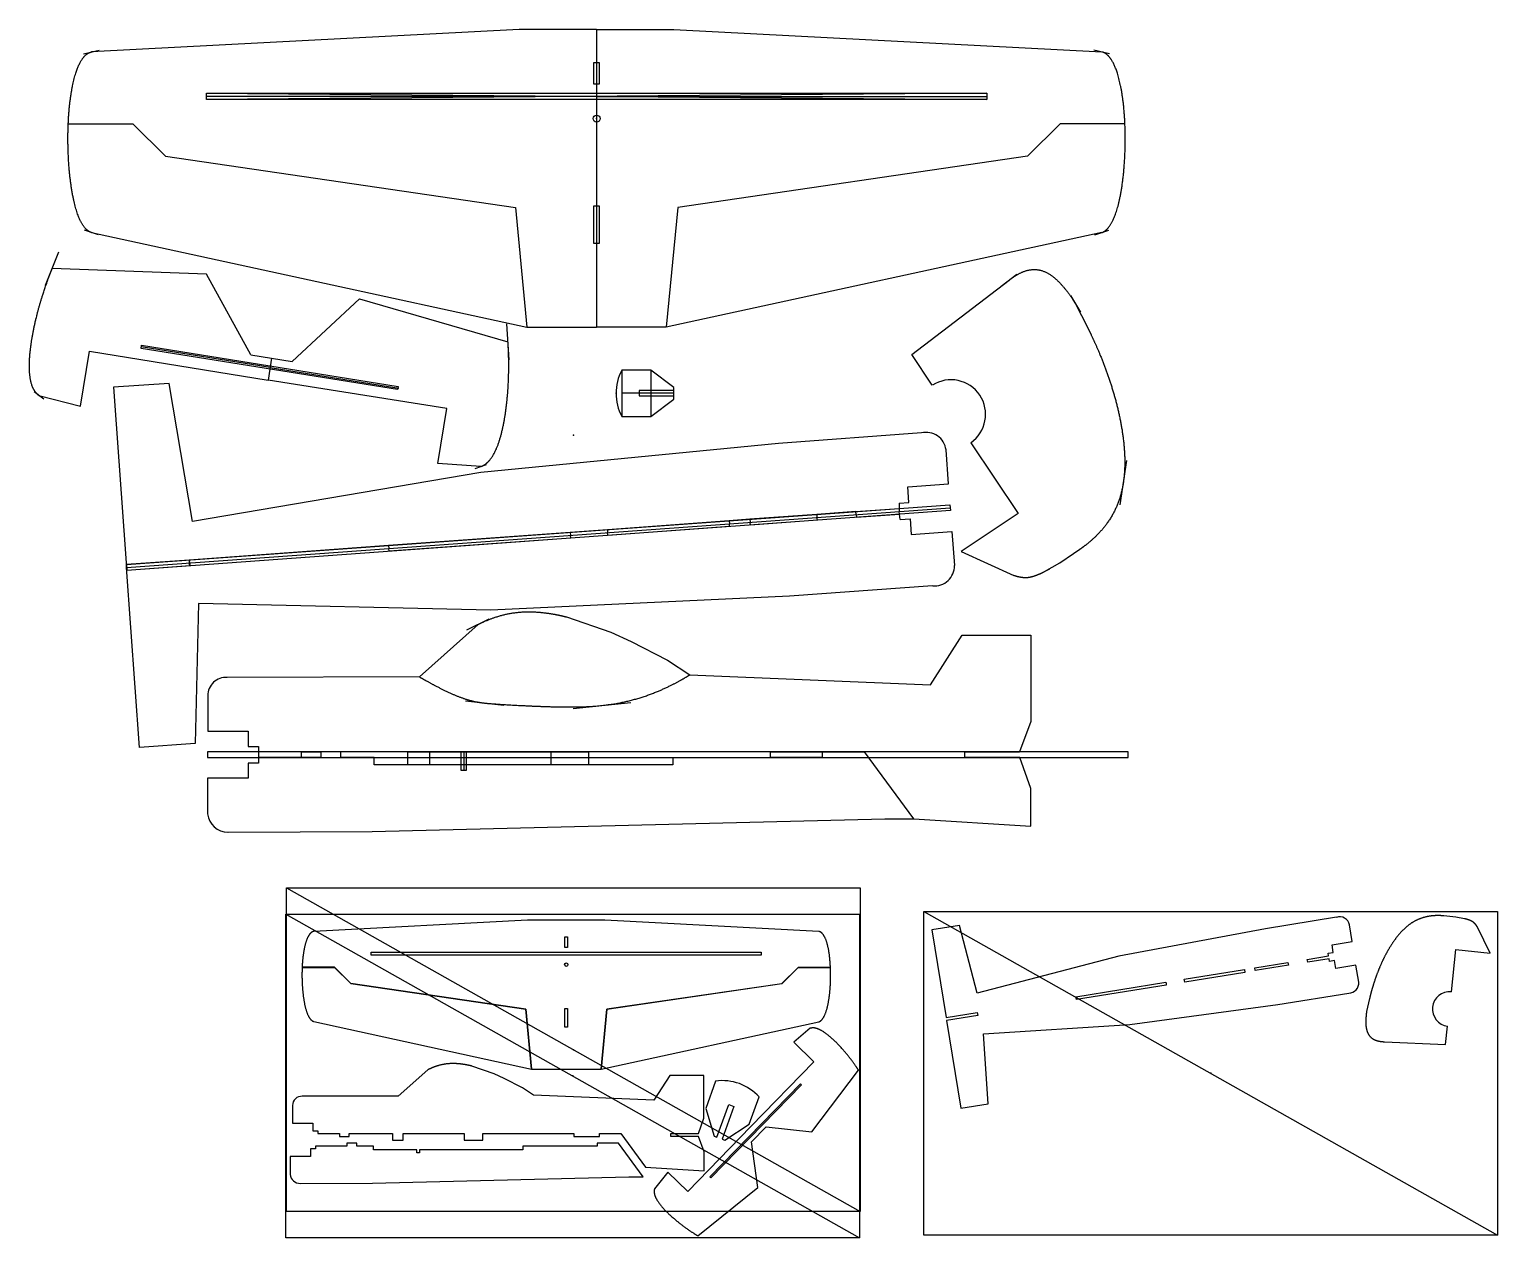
# Model space of a CAD drawing. Header units: millimetres. Extents: x -470 to 798, y -693 to 350.
import ezdxf

# ---------------------------------------------------------------- set-up
doc = ezdxf.new("R2010")
doc.units = ezdxf.units.MM
doc.header["$MEASUREMENT"] = 0
for name, color, linetype in [('Glowforge Bed Ref v1_Sketch1', 7, 'Continuous'), ('Leadfeathers Yak55 1-1 Glowforge B v7_Sketch1', 7, 'Continuous'), ('Leadfeathers Yak55 1-1 Glowforge B v7_Sketch10', 7, 'Continuous'), ('Leadfeathers Yak55 1-1 Glowforge B v7_Sketch11', 7, 'Continuous'), ('Leadfeathers Yak55 1-1 Glowforge B v7_Sketch3', 7, 'Continuous'), ('Leadfeathers Yak55 1-1 Glowforge B v7_Sketch4', 7, 'Continuous'), ('Leadfeathers Yak55 1-1 Glowforge B v7_Sketch5', 7, 'Continuous'), ('Leadfeathers Yak55 1-1 Glowforge B v7_Sketch6', 7, 'Continuous'), ('Leadfeathers Yak55 1-1 Glowforge B v7_Sketch7', 7, 'Continuous'), ('Leadfeathers Yak55 1-1 Glowforge B v7_Sketch8', 7, 'Continuous'), ('Leadfeathers Yak55 1-1 Glowforge B v7_Sketch9', 7, 'Continuous'), ('Leadfeathers Yak55 1-1 Trace v14_Sketch1', 7, 'Continuous')]:
    doc.layers.add(name, color=color, linetype=linetype)

# ---------------------------------------------------------------- blocks, each defined once
blk = doc.blocks.new('GlowforgeBedRefv1')
at = {"layer": 'Glowforge Bed Ref v1_Sketch1'}
for p, q in [((-24.765, 13.97), (24.765, -13.97)), ((-24.765, -13.97), (-24.765, 13.97)), ((-24.765, 13.97), (24.765, 13.97)), ((24.765, 13.97), (24.765, -13.97)), ((24.765, -13.97), (-24.765, -13.97))]:
    blk.add_line(p, q, dxfattribs=at)
blk.add_point((0, 0), dxfattribs=at)
blk = doc.blocks.new('LeadfeathersYak551-1Tracev14')
at = {"layer": 'Leadfeathers Yak55 1-1 Trace v14_Sketch1'}
for p, q in [((-4.68, 35.03), (-41.61, 33.08)), ((2, 35.03), (-4.68, 35.03)), ((2, 35.03), (2, 9.3)), ((2, 35.03), (8.68, 35.03)), ((2, 35.03), (2, 9.3)), ((8.68, 35.03), (45.61, 33.08)), ((-42.29, 32.93), (-40.94, 33.23)), ((46.28, 32.93), (44.93, 33.23)), ((1.75, 32.17), (2.23, 32.17)), ((1.75, 30.3), (1.75, 32.17)), ((1.75, 32.17), (2.23, 32.17)), ((1.75, 30.3), (1.75, 32.17)), ((2.23, 32.17), (2.23, 30.3)), ((2.23, 32.17), (2.23, 30.3)), ((-31.68, 29.51), (35.68, 29.51)), ((35.68, 29.51), (-31.68, 28.98)), ((-31.68, 29.51), (35.68, 28.98)), ((-31.68, 28.98), (-31.68, 29.51)), ((2, 29.24), (-31.68, 29.24)), ((2.23, 30.3), (1.75, 30.3)), ((2.23, 30.3), (1.75, 30.3)), ((2, 29.24), (35.68, 29.24)), ((35.68, 29.51), (35.68, 28.98)), ((35.68, 28.98), (-31.68, 28.98)), ((-43.61, 26.86), (-38.04, 26.86)), ((-38.04, 26.86), (-35.21, 24.07)), ((42.03, 26.86), (39.21, 24.07)), ((47.61, 26.86), (42.03, 26.86)), ((-35.21, 24.07), (-5, 19.64)), ((39.21, 24.07), (9, 19.64)), ((-5, 19.64), (-4.01, 9.3)), ((1.75, 19.79), (2.23, 19.79)), ((1.75, 16.55), (1.75, 19.79)), ((1.75, 19.79), (2.23, 19.79)), ((1.75, 16.55), (1.75, 19.79)), ((2.23, 19.79), (2.23, 16.55)), ((2.23, 19.79), (2.23, 16.55)), ((9, 19.64), (8, 9.3)), ((-41.01, 17.28), (-42.22, 17.69)), ((-41.61, 17.48), (-4.01, 9.3)), ((2.23, 16.55), (1.75, 16.55)), ((2.23, 16.55), (1.75, 16.55)), ((45.61, 17.48), (8, 9.3)), ((45, 17.28), (46.21, 17.69)), ((-45.57, 12.93), (-44.42, 15.81)), ((-31.67, 13.89), (-45, 14.37)), ((-27.84, 6.92), (-31.67, 13.89)), ((29.22, 6.95), (37.61, 13.38)), ((36.93, 12.86), (38.29, 13.9)), ((-24.28, 6.35), (-18.46, 11.77)), ((-18.46, 11.77), (-5.65, 8.05)), ((42.9, 12.05), (43.78, 10.62)), ((43.34, 11.33), (44.37, 9.3)), ((-5.55, 6.5), (-5.75, 9.61)), ((-4.01, 9.3), (2, 9.3)), ((8, 9.3), (2, 9.3)), ((-37.33, 7.48), (-37.29, 7.75)), ((-37.33, 7.48), (-37.29, 7.75)), ((-26.19, 5.83), (-37.31, 7.62)), ((-37.29, 7.75), (-15.14, 4.18)), ((-42.55, 2.49), (-41.78, 7.23)), ((-41.78, 7.23), (-26.36, 4.75)), ((-15.19, 3.92), (-37.33, 7.48)), ((-27.84, 6.92), (-24.28, 6.35)), ((-26.06, 6.64), (-26.36, 4.75)), ((30.98, 4.31), (29.22, 6.95)), ((-26.19, 5.83), (-15.06, 4.04)), ((-34.9, 4.46), (-39.71, 4.12)), ((-39.71, 4.12), (-38.58, -11.44)), ((-32.9, -7.48), (-34.9, 4.46)), ((-10.94, 2.28), (-26.36, 4.75)), ((-15.14, 4.19), (-15.19, 3.92)), ((-15.14, 4.18), (-15.19, 3.92)), ((-45.73, 3.1), (-46.56, 3.72)), ((-46.15, 3.41), (-42.55, 2.49)), ((-11.7, -2.47), (-10.94, 2.28)), ((30.05, 0.19), (17.69, -0.72)), ((17.69, -0.72), (-7.98, -3.25)), ((34.31, -0.67), (38.39, -6.78)), ((-7.99, -2.72), (-11.7, -2.47)), ((32.37, -4.21), (32.17, -1.27)), ((47.76, -2.2), (47.18, -6.02)), ((-7.98, -3.25), (-32.9, -7.48)), ((-8.48, -2.89), (-7.51, -2.55)), ((28.88, -4.47), (32.37, -4.21)), ((28.96, -5.83), (28.88, -4.47)), ((-38.59, -11.19), (32.5, -6.03)), ((-38.58, -11.44), (32.52, -6.28)), ((28.11, -5.88), (28.96, -5.83)), ((28.11, -5.88), (28.11, -6.6)), ((32.5, -6.03), (32.54, -6.52)), ((32.54, -6.52), (-38.56, -11.69)), ((13.44, -7.41), (2.94, -8.18)), ((15.24, -7.28), (13.44, -7.41)), ((13.44, -7.41), (13.46, -7.66)), ((21.02, -6.86), (15.24, -7.28)), ((15.24, -7.28), (15.26, -7.53)), ((15.28, -7.78), (15.26, -7.53)), ((21.06, -7.36), (15.28, -7.78)), ((24.39, -6.62), (21.02, -6.86)), ((21.02, -6.86), (21.02, -7.11)), ((21.06, -7.36), (21.02, -7.11)), ((24.39, -6.62), (28.11, -6.35)), ((24.4, -6.87), (24.39, -6.62)), ((24.4, -6.87), (24.43, -7.11)), ((24.43, -7.11), (28.15, -6.84)), ((28.21, -7.3), (28.11, -6.6)), ((28.21, -7.3), (29.06, -7.23)), ((29.06, -7.23), (29.17, -8.6)), ((38.39, -6.78), (33.48, -10.07)), ((-0.27, -8.41), (-15.96, -9.55)), ((2.94, -8.18), (-0.27, -8.41)), ((-0.27, -8.41), (-0.26, -8.66)), ((-0.23, -8.9), (-0.26, -8.66)), ((2.94, -8.18), (2.95, -8.42)), ((2.98, -8.67), (2.95, -8.42)), ((13.48, -7.91), (2.98, -8.67)), ((13.48, -7.91), (13.46, -7.66)), ((29.17, -8.6), (32.67, -8.34)), ((32.67, -8.34), (32.9, -11.28)), ((-15.96, -9.55), (-33.17, -10.8)), ((-15.96, -9.55), (-15.95, -9.8)), ((-15.92, -10.04), (-15.95, -9.8)), ((-0.23, -8.9), (-15.92, -10.04)), ((33.48, -10.07), (38.03, -12.12)), ((43.18, -10.24), (43.73, -9.87)), ((-33.17, -10.8), (-38.59, -11.19)), ((-33.17, -10.8), (-38.59, -11.19)), ((-38.56, -11.69), (-38.59, -11.19)), ((-38.59, -11.19), (-38.56, -11.69)), ((-33.13, -11.29), (-38.56, -11.69)), ((-33.13, -11.29), (-38.56, -11.69)), ((-33.17, -10.8), (-33.16, -11.05)), ((-33.17, -10.8), (-33.13, -11.29)), ((-33.13, -11.29), (-33.16, -11.05)), ((40.67, -11.79), (41.98, -11.04)), ((41.98, -11.04), (43.18, -10.24)), ((-37.45, -27), (-38.58, -11.44)), ((37.81, -12.05), (38.24, -12.19)), ((40.22, -12.02), (41.12, -11.57)), ((18.65, -13.92), (-7.12, -15.13)), ((31.01, -13.03), (18.65, -13.92)), ((-32.38, -14.54), (-32.65, -26.64)), ((-7.12, -15.13), (-32.38, -14.54)), ((-13.3, -20.89), (-8.23, -16.36)), ((-9.19, -16.83), (-7.27, -15.88)), ((-0.61, -15.71), (3.23, -17.03)), ((3.23, -17.03), (4.99, -17.82)), ((30.83, -21.58), (33.55, -17.3)), ((33.55, -17.3), (39.48, -17.3)), ((39.48, -17.3), (39.48, -24.73)), ((4.99, -17.82), (8.12, -19.45)), ((8.12, -19.45), (10.04, -20.72)), ((-13.3, -20.89), (-29.89, -20.93)), ((10.04, -20.72), (30.83, -21.58)), ((-31.57, -22.51), (-31.56, -25.58)), ((-9.33, -22.97), (-6.01, -23.33)), ((-0.01, -23.62), (4.95, -23.1)), ((39.48, -24.73), (38.52, -27.35)), ((-31.56, -25.58), (-28.08, -25.57)), ((-28.08, -25.57), (-28.07, -26.9)), ((-32.65, -26.64), (-37.45, -27)), ((-31.59, -27.35), (-31.59, -27.86)), ((47.9, -27.35), (-31.59, -27.35)), ((-31.59, -27.86), (47.9, -27.86)), ((-28.07, -26.9), (-27.2, -26.89)), ((-27.2, -26.89), (-27.2, -27.35)), ((-27.2, -27.35), (-27.2, -27.86)), ((-23.47, -27.35), (-27.2, -27.35)), ((-27.2, -27.86), (-27.2, -28.33)), ((-23.47, -27.86), (-27.2, -27.86)), ((-23.47, -27.35), (-21.8, -27.35)), ((-23.47, -27.86), (-23.47, -27.35)), ((-21.8, -27.86), (-23.47, -27.86)), ((-21.8, -27.35), (-21.8, -27.86)), ((-20.07, -27.35), (-21.8, -27.35)), ((-20.07, -27.86), (-20.07, -27.35)), ((-14.3, -27.35), (-20.07, -27.35)), ((-17.19, -27.86), (-20.07, -27.86)), ((-17.19, -28.49), (-17.19, -27.86)), ((-14.3, -27.35), (-12.44, -27.35)), ((-14.3, -28.49), (-14.3, -27.35)), ((-12.44, -27.35), (-12.44, -28.49)), ((-12.44, -27.35), (-1.93, -27.35)), ((-9.69, -27.35), (-9.25, -27.35)), ((-9.69, -28.98), (-9.69, -27.35)), ((-9.47, -27.35), (-9.47, -28.98)), ((-9.25, -27.35), (-9.25, -28.98)), ((-1.93, -28.49), (-1.93, -27.35)), ((-1.93, -27.35), (1.3, -27.35)), ((1.3, -27.35), (1.3, -28.49)), ((17, -27.35), (1.3, -27.35)), ((8.58, -27.86), (8.58, -28.49)), ((8.58, -27.86), (17, -27.86)), ((17, -27.86), (17, -27.35)), ((17, -27.35), (21.46, -27.35)), ((21.46, -27.86), (17, -27.86)), ((21.46, -27.35), (21.46, -27.86)), ((21.46, -27.35), (25.13, -27.35)), ((29.39, -33.16), (25.13, -27.35)), ((33.76, -27.35), (33.76, -27.86)), ((33.76, -27.35), (38.52, -27.35)), ((38.53, -27.86), (33.76, -27.86)), ((39.49, -30.52), (38.53, -27.86)), ((47.9, -27.86), (47.9, -27.35)), ((-28.07, -28.33), (-28.07, -29.64)), ((-27.2, -28.33), (-28.07, -28.33)), ((8.58, -28.49), (-17.19, -28.49)), ((-12.44, -28.49), (-14.3, -28.49)), ((-9.25, -28.98), (-9.69, -28.98)), ((1.3, -28.49), (-1.93, -28.49)), ((-28.07, -29.64), (-31.58, -29.64)), ((-31.58, -29.64), (-31.58, -32.72)), ((39.5, -33.79), (39.49, -30.52)), ((-17.37, -34.25), (26.89, -33.16)), ((26.89, -33.16), (29.39, -33.16)), ((29.39, -33.16), (39.5, -33.79)), ((-29.82, -34.29), (-17.37, -34.25))]:
    blk.add_line(p, q, dxfattribs=at)
blk.add_circle((2, 27.33), 0.3, dxfattribs=at)
for centre, radius, start, end in [((32.59, 1.78), 2.99, 304.9445, 122.4924), ((30.45, -1.5), 1.73, 7.4835, 103.4451), ((31.17, -11.3), 1.73, 264.8612, 0.8228), ((-29.99, -22.51), 1.58, 86.3381, 180.1372), ((-29.83, -32.53), 1.76, 186.3309, 270.1877)]:
    blk.add_arc(centre, radius, start, end, dxfattribs=at)
for points in [[(-41.61, 17.48), (-41.78, 17.54), (-42.09, 17.72), (-42.51, 18.22), (-42.96, 19.31), (-43.37, 21.21), (-43.61, 23.45), (-43.68, 25.81), (-43.58, 28.08), (-43.31, 30.09), (-42.89, 31.68), (-42.45, 32.54), (-42.05, 32.92), (-41.76, 33.05), (-41.61, 33.08)], [(45.61, 17.48), (45.77, 17.54), (46.08, 17.72), (46.5, 18.22), (46.96, 19.31), (47.37, 21.21), (47.61, 23.45), (47.68, 25.81), (47.58, 28.08), (47.31, 30.09), (46.89, 31.68), (46.44, 32.54), (46.05, 32.92), (45.76, 33.05), (45.61, 33.08)], [(-46.15, 3.41), (-46.35, 3.56), (-46.68, 3.95), (-46.99, 4.79), (-47.06, 6.36), (-46.73, 8.81), (-46.2, 10.97), (-45.66, 12.65), (-45.23, 13.79), (-45, 14.37)], [(37.61, 13.38), (37.94, 13.63), (38.56, 14.04), (39.4, 14.38), (40.36, 14.37), (41.41, 13.78), (42.19, 12.99), (42.76, 12.23), (43.15, 11.64), (43.34, 11.33)], [(44.37, 9.3), (44.49, 9.06), (44.73, 8.58), (45.07, 7.85), (45.51, 6.86), (46, 5.58), (46.45, 4.26), (46.85, 2.91), (47.17, 1.53), (47.43, 0.13), (47.59, -1.29), (47.63, -2.71), (47.52, -4.1), (47.23, -5.44), (46.71, -6.69), (45.97, -7.86), (45.19, -8.71), (44.5, -9.31), (43.99, -9.69), (43.73, -9.87)], [(-7.99, -2.72), (-7.76, -2.64), (-7.31, -2.37), (-6.76, -1.67), (-6.2, -0.2), (-5.75, 2.23), (-5.58, 4.45), (-5.56, 6.21), (-5.61, 7.43), (-5.65, 8.05)], [(38.03, -12.12), (38.11, -12.15), (38.29, -12.2), (38.53, -12.26), (38.85, -12.32), (39.28, -12.32), (39.72, -12.21), (40.15, -12.04), (40.49, -11.89), (40.67, -11.79)], [(-8.23, -16.36), (-7.84, -16.17), (-7.09, -15.83), (-6.03, -15.47), (-4.75, -15.24), (-3.29, -15.24), (-2.19, -15.37), (-1.39, -15.52), (-0.87, -15.64), (-0.61, -15.71)], [(-13.3, -20.89), (-12.95, -21.09), (-12.27, -21.47), (-11.34, -21.97), (-10.24, -22.49), (-9.1, -22.91), (-8.09, -23.13), (-7, -23.22), (-5.48, -23.31), (-3.58, -23.41), (-1.45, -23.49), (0.66, -23.51), (2.54, -23.39), (4.2, -23.13), (5.75, -22.73), (7.22, -22.2), (8.37, -21.67), (9.21, -21.21), (9.76, -20.89), (10.04, -20.72)]]:
    blk.add_open_spline(points, degree=5, dxfattribs=at)
for p in [(2, 29.24), (2, 27.33), (0, 0)]:
    blk.add_point(p, dxfattribs=at)
blk.add_blockref('GlowforgeBedRefv1', (0, -53.09))

msp = doc.modelspace()

# ---------------------------------------------------------------- linework, layer by layer
at = {"layer": 'Leadfeathers Yak55 1-1 Glowforge B v7_Sketch1'}
for p, q in [((66.8, 56), (41.8, 56)), ((41.8, 56), (41.8, 16)), ((66.8, 56), (66.8, 16)), ((86.8, 41), (66.8, 56)), ((56.8, 38.4), (56.8, 33.7)), ((86.8, 38.4), (56.8, 38.4)), ((86.8, 31), (86.8, 41)), ((86.8, 33.7), (86.8, 38.4)), ((86.8, 36), (41.8, 36)), ((56.8, 33.7), (86.8, 33.7)), ((66.8, 16), (86.8, 31)), ((41.8, 16), (66.8, 16))]:
    msp.add_line(p, q, dxfattribs=at)
msp.add_arc((79.3, 36), 42.5, 151.9275, 208.0725, dxfattribs=at)
for p in [(36.8, 36), (56.8, 36), (0, 0)]:
    msp.add_point(p, dxfattribs=at)
at = {"layer": 'Leadfeathers Yak55 1-1 Glowforge B v7_Sketch10'}
for p, q in [((658.7, -416.5, 2.4), (597.5, -426.4, 2.4)), ((333.3, -423.6, 2.4), (309.5, -427.3, 2.4)), ((309.5, -427.3, 2.4), (321.7, -503.1, 2.4)), ((348.5, -482.1, 2.4), (333.3, -423.6, 2.4)), ((597.5, -426.4, 2.4), (470.8, -450.2, 2.4)), ((672.2, -437.4, 2.4), (669.9, -422.9, 2.4)), ((654.9, -440.2, 2.4), (672.2, -437.4, 2.4)), ((655.9, -447, 2.4), (654.9, -440.2, 2.4)), ((470.8, -450.2, 2.4), (348.5, -482.1, 2.4)), ((588.2, -460.2, 2.4), (616.8, -455.6, 2.4)), ((616.8, -455.6, 2.4), (616.9, -456.8, 2.4)), ((633.5, -452.9, 2.4), (651.9, -449.9, 2.4)), ((633.7, -454.1, 2.4), (633.5, -452.9, 2.4)), ((633.9, -455.3, 2.4), (633.7, -454.1, 2.4)), ((652.3, -452.4, 2.4), (633.9, -455.3, 2.4)), ((651.7, -447.6, 2.4), (655.9, -447, 2.4)), ((651.9, -449.9, 2.4), (651.7, -447.6, 2.4)), ((652.8, -454.6, 2.4), (652.3, -452.4, 2.4)), ((657, -453.9, 2.4), (652.8, -454.6, 2.4)), ((658.2, -460.7, 2.4), (657, -453.9, 2.4)), ((527.3, -470, 2.4), (579.3, -461.6, 2.4)), ((579.7, -464.1, 2.4), (527.7, -472.5, 2.4)), ((579.3, -461.6, 2.4), (579.7, -464.1, 2.4)), ((588.6, -462.6, 2.4), (588.2, -460.2, 2.4)), ((617.2, -458, 2.4), (588.6, -462.6, 2.4)), ((616.9, -456.8, 2.4), (617.2, -458, 2.4)), ((675.5, -457.9, 2.4), (658.2, -460.7, 2.4)), ((677.9, -472.4, 2.4), (675.5, -457.9, 2.4)), ((433.8, -485.1, 2.4), (511.4, -472.6, 2.4)), ((511.8, -475, 2.4), (434.2, -487.5, 2.4)), ((511.4, -472.6, 2.4), (511.6, -473.8, 2.4)), ((511.6, -473.8, 2.4), (511.8, -475, 2.4)), ((527.5, -471.2, 2.4), (527.3, -470, 2.4)), ((527.7, -472.5, 2.4), (527.5, -471.2, 2.4)), ((433.9, -486.3, 2.4), (433.8, -485.1, 2.4)), ((434.2, -487.5, 2.4), (433.9, -486.3, 2.4)), ((480.2, -509, 2.4), (608.1, -491.8, 2.4)), ((608.1, -491.8, 2.4), (669.3, -481.9, 2.4)), ((321.7, -503.1, 2.4), (348.6, -498.8, 2.4)), ((349, -501.2, 2.4), (322.1, -505.6, 2.4)), ((322.1, -505.6, 2.4), (334.4, -581.4, 2.4)), ((348.6, -498.8, 2.4), (349, -501.2, 2.4)), ((354.1, -517.1, 2.4), (480.2, -509, 2.4)), ((358.1, -577.5, 2.4), (354.1, -517.1, 2.4)), ((334.4, -581.4, 2.4), (358.1, -577.5, 2.4))]:
    msp.add_line(p, q, dxfattribs=at)
for centre, start, end in [((661.5, -424.8, 2.4), 12.4835, 108.4451), ((669.3, -473.3, 2.4), 269.8612, 5.8228)]:
    msp.add_arc(centre, 8.66, start, end, dxfattribs=at)
msp.add_point((0, 0, 2.4), dxfattribs=at)
at = {"layer": 'Leadfeathers Yak55 1-1 Glowforge B v7_Sketch11'}
for p, q in [((761.8, -416.4, 2.4), (751.4, -415.3, 2.4)), ((769.3, -417.8, 2.4), (761.8, -416.4, 2.4)), ((791.3, -447.5, 2.4), (780.5, -425, 2.4)), ((757.9, -480.8, 2.4), (761.9, -444.3, 2.4)), ((761.9, -444.3, 2.4), (791.3, -447.5, 2.4)), ((687.3, -486.6, 2.4), (684.7, -497.8, 2.4)), ((752.9, -526.4, 2.4), (754.6, -510.6, 2.4)), ((700.1, -524, 2.4), (752.9, -526.4, 2.4))]:
    msp.add_line(p, q, dxfattribs=at)
msp.add_arc((756.6, -495.7, 2.4), 15, 84.9445, 262.4924, dxfattribs=at)
for points in [[(751.4, -415.3, 2.4), (749.8, -415.1, 2.4), (746.6, -415, 2.4), (742.1, -415, 2.4), (736.3, -415.8, 2.4), (729.7, -417.9, 2.4), (723.7, -421, 2.4), (718.3, -425.2, 2.4), (713.4, -430.2, 2.4), (709, -435.8, 2.4), (705.1, -441.7, 2.4), (701.5, -447.9, 2.4), (698.4, -454.2, 2.4), (695.5, -460.7, 2.4), (693, -467.2, 2.4), (690.8, -473.7, 2.4), (689.3, -478.9, 2.4), (688.2, -482.7, 2.4), (687.6, -485.3, 2.4), (687.3, -486.6, 2.4)], [(780.5, -425, 2.4), (780.2, -424.6, 2.4), (779.7, -423.9, 2.4), (779, -422.8, 2.4), (778, -421.6, 2.4), (776.3, -420.2, 2.4), (774.3, -419.2, 2.4), (772.1, -418.5, 2.4), (770.3, -418, 2.4), (769.3, -417.8, 2.4)], [(684.7, -497.8, 2.4), (684.5, -499.6, 2.4), (684.1, -503, 2.4), (683.8, -507.8, 2.4), (684.2, -513.4, 2.4), (686.4, -518.9, 2.4), (690, -522.1, 2.4), (694.3, -523.5, 2.4), (698, -523.9, 2.4), (700.1, -524, 2.4)]]:
    msp.add_open_spline(points, degree=5, dxfattribs=at)
msp.add_point((0, 0, 2.4), dxfattribs=at)
at = {"layer": 'Leadfeathers Yak55 1-1 Glowforge B v7_Sketch3'}
for p, q in [((-39.6, -418.9, 4.8), (-224.2, -428.7, 4.8)), ((27.2, -418.9, 4.8), (-39.6, -418.9, 4.8)), ((211.9, -428.7, 4.8), (27.2, -418.9, 4.8)), ((-7.4, -442.6, 4.8), (-7.4, -433.3, 4.8)), ((-7.4, -433.3, 4.8), (-5, -433.3, 4.8)), ((-5, -442.6, 4.8), (-7.4, -442.6, 4.8)), ((-5, -433.3, 4.8), (-5, -442.6, 4.8)), ((-174.6, -449.2, 4.8), (-174.6, -446.6, 4.8)), ((-174.6, -446.6, 4.8), (162.2, -446.6, 4.8)), ((162.2, -449.2, 4.8), (-174.6, -449.2, 4.8)), ((162.2, -446.6, 4.8), (162.2, -449.2, 4.8)), ((-234.2, -459.8, 4.8), (-206.4, -459.8, 4.8)), ((-206.4, -459.8, 4.8), (-192.2, -473.8, 4.8)), ((179.9, -473.8, 4.8), (194, -459.8, 4.8)), ((194, -459.8, 4.8), (221.9, -459.8, 4.8)), ((-192.2, -473.8, 4.8), (-41.2, -495.9, 4.8)), ((28.8, -495.9, 4.8), (179.9, -473.8, 4.8)), ((-41.2, -495.9, 4.8), (-36.2, -547.6, 4.8)), ((-7.4, -511.3, 4.8), (-7.4, -495.2, 4.8)), ((-7.4, -495.2, 4.8), (-5, -495.2, 4.8)), ((-5, -495.2, 4.8), (-5, -511.3, 4.8)), ((23.9, -547.6, 4.8), (28.8, -495.9, 4.8)), ((-5, -511.3, 4.8), (-7.4, -511.3, 4.8)), ((-36.2, -547.6, 4.8), (-6.2, -547.6, 4.8)), ((-6.2, -547.6, 4.8), (23.9, -547.6, 4.8))]:
    msp.add_line(p, q, dxfattribs=at)
msp.add_circle((-6.2, -457.4, 4.8), 1.5, dxfattribs=at)
for points, knots in [([(-224.2, -428.7, 4.8), (-225, -428.9, 4.8), (-226.4, -429.5, 4.8), (-228.4, -431.4, 4.8), (-230.6, -435.7, 4.8), (-232.5, -442.9, 4.8), (-233.5, -449.8, 4.8), (-234, -455.2, 4.8), (-234.2, -458.6, 4.8), (-234.2, -459.8, 4.8)], [-1, -1, -1, -1, -1, -1, -0.9, -0.8, -0.7, -0.6, -0.5471298, -0.5471298, -0.5471298, -0.5471298, -0.5471298, -0.5471298]), ([(221.9, -459.8, 4.8), (221.8, -458.6, 4.8), (221.6, -455.2, 4.8), (221.2, -449.8, 4.8), (220.2, -442.9, 4.8), (218.3, -435.7, 4.8), (216, -431.4, 4.8), (214.1, -429.5, 4.8), (212.6, -428.9, 4.8), (211.9, -428.7, 4.8)], [0.5471298, 0.5471298, 0.5471298, 0.5471298, 0.5471298, 0.5471298, 0.6, 0.7, 0.8, 0.9, 1, 1, 1, 1, 1, 1])]:
    msp.add_open_spline(points, degree=5, knots=knots, dxfattribs=at)
msp.add_point((0, 0, 4.8), dxfattribs=at)
at = {"layer": 'Leadfeathers Yak55 1-1 Glowforge B v7_Sketch4'}
for p, q in [((-206.3, -459.6, 4.8), (-234.2, -459.6, 4.8)), ((-192.2, -473.6, 4.8), (-206.3, -459.6, 4.8)), ((-41.2, -495.8, 4.8), (-192.2, -473.6, 4.8)), ((-224.2, -506.5, 4.8), (-36.2, -547.6, 4.8)), ((-36.2, -547.6, 4.8), (-41.2, -495.8, 4.8))]:
    msp.add_line(p, q, dxfattribs=at)
msp.add_open_spline([(-234.2, -459.6, 4.8), (-234.2, -460.7, 4.8), (-234.4, -464, 4.8), (-234.4, -469.7, 4.8), (-234.1, -477.9, 4.8), (-233, -487.9, 4.8), (-231, -497.4, 4.8), (-228.7, -502.8, 4.8), (-226.6, -505.3, 4.8), (-225.1, -506.2, 4.8), (-224.2, -506.5, 4.8)], degree=5, knots=[-0.5471298, -0.5471298, -0.5471298, -0.5471298, -0.5471298, -0.5471298, -0.5, -0.4, -0.3, -0.2, -0.1, 0, 0, 0, 0, 0, 0], dxfattribs=at)
msp.add_point((0, 0, 4.8), dxfattribs=at)
at = {"layer": 'Leadfeathers Yak55 1-1 Glowforge B v7_Sketch5'}
for p, q in [((194, -459.9, 4.8), (179.9, -473.9, 4.8)), ((221.9, -459.9, 4.8), (194, -459.9, 4.8)), ((179.9, -473.9, 4.8), (28.8, -495.9, 4.8)), ((28.8, -495.9, 4.8), (23.8, -547.6, 4.8)), ((23.8, -547.6, 4.8), (211.9, -506.8, 4.8))]:
    msp.add_line(p, q, dxfattribs=at)
msp.add_open_spline([(211.9, -506.8, 4.8), (212.7, -506.5, 4.8), (214.2, -505.6, 4.8), (216.3, -503.1, 4.8), (218.6, -497.7, 4.8), (220.7, -488.2, 4.8), (221.8, -478.2, 4.8), (222.1, -470, 4.8), (222.1, -464.3, 4.8), (221.9, -461, 4.8), (221.9, -459.9, 4.8)], degree=5, knots=[0, 0, 0, 0, 0, 0, 0.1, 0.2, 0.3, 0.4, 0.5, 0.5471298, 0.5471298, 0.5471298, 0.5471298, 0.5471298, 0.5471298], dxfattribs=at)
msp.add_point((0, 0, 4.8), dxfattribs=at)
at = {"layer": 'Leadfeathers Yak55 1-1 Glowforge B v7_Sketch6'}
for p, q in [((122.7, -558, 4.8), (114.2, -581.5, 4.8)), ((114.2, -581.5, 4.8), (121.4, -605.5, 4.8)), ((123.9, -606.3, 4.8), (134.1, -578.2, 4.8)), ((138.6, -579.8, 4.8), (128.4, -608, 4.8)), ((134.1, -578.2, 4.8), (138.6, -579.8, 4.8)), ((151.8, -595.2, 4.8), (160.3, -571.7, 4.8)), ((130.8, -608.9, 4.8), (151.8, -595.2, 4.8)), ((121.4, -605.5, 4.8), (123.9, -606.3, 4.8)), ((128.4, -608, 4.8), (130.8, -608.9, 4.8))]:
    msp.add_line(p, q, dxfattribs=at)
msp.add_arc((128.7, -600.1, 4.8), 42.5, 41.9275, 98.0725, dxfattribs=at)
msp.add_point((0, 0, 4.8), dxfattribs=at)
at = {"layer": 'Leadfeathers Yak55 1-1 Glowforge B v7_Sketch7'}
for p, q in [((-68.5, -551.6, 2.4), (-87.7, -545, 2.4)), ((-125.8, -548.3, 2.4), (-151.2, -570.9, 2.4)), ((-59.7, -555.6, 2.4), (-68.5, -551.6, 2.4)), ((-44.1, -563.7, 2.4), (-59.7, -555.6, 2.4)), ((83.1, -553, 2.4), (69.5, -574.4, 2.4)), ((112.7, -553, 2.4), (83.1, -553, 2.4)), ((112.7, -590.1, 2.4), (112.7, -553, 2.4)), ((-34.5, -570.1, 2.4), (-44.1, -563.7, 2.4)), ((69.5, -574.4, 2.4), (-34.5, -570.1, 2.4)), ((-242.5, -579, 2.4), (-242.5, -594.4, 2.4)), ((-151.2, -570.9, 2.4), (-234.1, -571.1, 2.4)), ((-242.5, -594.4, 2.4), (-225.1, -594.3, 2.4)), ((-225.1, -594.3, 2.4), (-225, -601, 2.4)), ((107.9, -603.2, 2.4), (112.7, -590.1, 2.4)), ((-225, -601, 2.4), (-220.7, -601, 2.4)), ((-220.7, -601, 2.4), (-220.7, -603.2, 2.4)), ((-220.7, -603.2, 2.4), (-202, -603.2, 2.4)), ((-202, -603.2, 2.4), (-202, -605.8, 2.4)), ((-202, -605.8, 2.4), (-193.7, -605.8, 2.4)), ((-193.7, -605.8, 2.4), (-193.7, -603.2, 2.4)), ((-193.7, -603.2, 2.4), (-156.2, -603.2, 2.4)), ((-156.2, -603.2, 2.4), (-156.2, -608.9, 2.4)), ((-146.9, -603.2, 2.4), (-94.3, -603.2, 2.4)), ((-146.9, -608.9, 2.4), (-146.9, -603.2, 2.4)), ((-94.3, -603.2, 2.4), (-94.3, -608.9, 2.4)), ((-78.2, -608.9, 2.4), (-78.2, -603.2, 2.4)), ((-78.2, -603.2, 2.4), (0.4, -603.2, 2.4)), ((0.4, -603.2, 2.4), (0.4, -605.8, 2.4)), ((0.4, -605.8, 2.4), (22.6, -605.8, 2.4)), ((22.6, -605.8, 2.4), (22.6, -603.2, 2.4)), ((22.6, -603.2, 2.4), (41, -603.2, 2.4)), ((41, -603.2, 2.4), (62.3, -632.3, 2.4)), ((84.1, -605.8, 2.4), (84.1, -603.2, 2.4)), ((84.1, -603.2, 2.4), (107.9, -603.2, 2.4)), ((108, -605.8, 2.4), (84.1, -605.8, 2.4)), ((112.8, -619.1, 2.4), (108, -605.8, 2.4)), ((-156.2, -608.9, 2.4), (-146.9, -608.9, 2.4)), ((-94.3, -608.9, 2.4), (-78.2, -608.9, 2.4)), ((112.8, -635.4, 2.4), (112.8, -619.1, 2.4)), ((62.3, -632.3, 2.4), (112.8, -635.4, 2.4))]:
    msp.add_line(p, q, dxfattribs=at)
msp.add_arc((-234.6, -579, 2.4), 7.9, 86.3381, 180.1372, dxfattribs=at)
msp.add_open_spline([(-87.7, -545, 2.4), (-89, -544.7, 2.4), (-91.6, -544.1, 2.4), (-95.6, -543.3, 2.4), (-101.1, -542.7, 2.4), (-108.4, -542.7, 2.4), (-114.8, -543.8, 2.4), (-120.1, -545.6, 2.4), (-123.9, -547.3, 2.4), (-125.8, -548.3, 2.4)], degree=5, dxfattribs=at)
msp.add_point((0, 0, 2.4), dxfattribs=at)
at = {"layer": 'Leadfeathers Yak55 1-1 Glowforge B v7_Sketch8'}
for p, q in [((-227, -616.6, 2.4), (-227, -623.1, 2.4)), ((-222.7, -616.6, 2.4), (-227, -616.6, 2.4)), ((-195.7, -614.2, 2.4), (-222.7, -614.2, 2.4)), ((-222.7, -614.2, 2.4), (-222.7, -616.6, 2.4)), ((-187, -611.7, 2.4), (-195.7, -611.7, 2.4)), ((-195.7, -611.7, 2.4), (-195.7, -614.2, 2.4)), ((-187, -614.2, 2.4), (-187, -611.7, 2.4)), ((-172.6, -614.2, 2.4), (-187, -614.2, 2.4)), ((-172.6, -617.4, 2.4), (-172.6, -614.2, 2.4)), ((-135.1, -617.4, 2.4), (-172.6, -617.4, 2.4)), ((-135.1, -619.8, 2.4), (-135.1, -617.4, 2.4)), ((-133, -619.8, 2.4), (-135.1, -619.8, 2.4)), ((-43.8, -617.4, 2.4), (-133, -617.4, 2.4)), ((-133, -617.4, 2.4), (-133, -619.8, 2.4)), ((20.6, -614.2, 2.4), (-43.8, -614.2, 2.4)), ((-43.8, -614.2, 2.4), (-43.8, -617.4, 2.4)), ((20.6, -611.7, 2.4), (20.6, -614.2, 2.4)), ((39, -611.7, 2.4), (20.6, -611.7, 2.4)), ((60.3, -640.7, 2.4), (39, -611.7, 2.4)), ((-244.6, -623.1, 2.4), (-244.6, -638.5, 2.4)), ((-227, -623.1, 2.4), (-244.6, -623.1, 2.4)), ((-235.8, -646.4, 2.4), (-173.6, -646.2, 2.4)), ((-173.6, -646.2, 2.4), (47.7, -640.7, 2.4)), ((47.7, -640.7, 2.4), (60.3, -640.7, 2.4))]:
    msp.add_line(p, q, dxfattribs=at)
msp.add_arc((-235.8, -637.6, 2.4), 8.81, 186.3309, 270.1877, dxfattribs=at)
msp.add_point((0, 0, 2.4), dxfattribs=at)
at = {"layer": 'Leadfeathers Yak55 1-1 Glowforge B v7_Sketch9'}
for p, q in [((204.5, -512.4, 2.4), (190.4, -524.5, 2.4)), ((190.4, -524.5, 2.4), (207.6, -541.3, 2.4)), ((207.6, -541.3, 2.4), (153.2, -597.3, 2.4)), ((205.9, -601.8, 2.4), (246.1, -548.6, 2.4)), ((117.8, -640.7, 2.4), (195.9, -560.2, 2.4)), ((196.9, -561.1, 2.4), (118.7, -641.6, 2.4)), ((195.9, -560.2, 2.4), (196.9, -561.1, 2.4)), ((153.2, -597.3, 2.4), (98.9, -653.4, 2.4)), ((153.8, -610.4, 2.4), (166.4, -597.5, 2.4)), ((166.4, -597.5, 2.4), (205.9, -601.8, 2.4)), ((159.3, -649.8, 2.4), (153.8, -610.4, 2.4)), ((81.6, -636.7, 2.4), (70, -651.1, 2.4)), ((98.9, -653.4, 2.4), (81.6, -636.7, 2.4)), ((118.7, -641.6, 2.4), (117.8, -640.7, 2.4)), ((107.4, -691.6, 2.4), (159.3, -649.8, 2.4))]:
    msp.add_line(p, q, dxfattribs=at)
for points in [[(246.1, -548.6, 2.4), (244.4, -546, 2.4), (240.9, -540.9, 2.4), (235.6, -533.9, 2.4), (228.2, -525.5, 2.4), (219.2, -517.2, 2.4), (212.6, -512.9, 2.4), (208.2, -511.8, 2.4), (205.7, -512, 2.4), (204.5, -512.4, 2.4)], [(70, -651.1, 2.4), (69.6, -652.3, 2.4), (69.4, -654.9, 2.4), (70.7, -659.2, 2.4), (75.1, -665.7, 2.4), (83.8, -674.5, 2.4), (92.4, -681.6, 2.4), (99.6, -686.7, 2.4), (104.7, -690, 2.4), (107.4, -691.6, 2.4)]]:
    msp.add_open_spline(points, degree=5, dxfattribs=at)
msp.add_point((0, 0, 2.4), dxfattribs=at)

# ---------------------------------------------------------------- block references
at = {"xscale": 10, "yscale": 10, "zscale": 10}
for name, p in [('LeadfeathersYak551-1Tracev14', (0, 0)), ('GlowforgeBedRefv1', (-0.6, -553.5)), ('GlowforgeBedRefv1', (550.2, -551.2))]:
    msp.add_blockref(name, p, dxfattribs=at)

doc.saveas('drawing.dxf')
